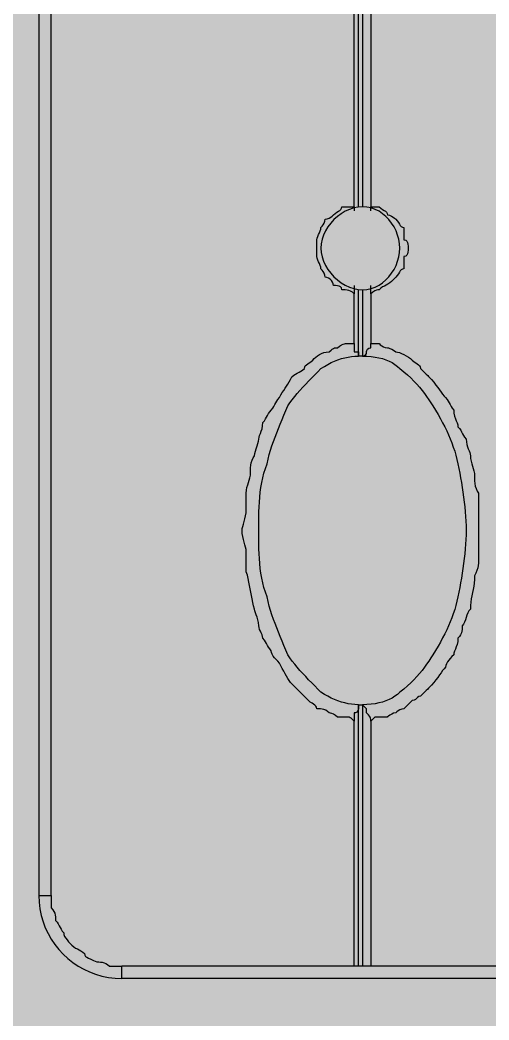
# Model space of a CAD drawing. Header units: millimetres. Extents: x 0 to 966, y -664 to 90.
# Drawn here: x 48.92 to 58.9, y -235.47 to -214.21 of the extents above; entities that cross this region are included whole.
import ezdxf

# ---------------------------------------------------------------- set-up
doc = ezdxf.new("R2010")
doc.units = ezdxf.units.MM
for name, color, linetype in [('HDL_BODY', 7, 'Continuous'), ('HDL_COLOUR', 7, 'Continuous'), ('HDL_DETAIL', 7, 'Continuous'), ('HDL_PRINT', 7, 'Continuous')]:
    doc.layers.add(name, color=color, linetype=linetype)

# ---------------------------------------------------------------- blocks, each defined once
blk = doc.blocks.new('M_R4.10.1_FRONT')
at = {"layer": 'HDL_BODY', "true_color": 0x202126}
blk.add_hatch(color=250, dxfattribs=at).paths.add_polyline_path([(0, 0), (72, 0), (72, 90), (0, 90)])
at = {"layer": 'HDL_BODY', "true_color": 0x2a2a30}
blk.add_hatch(color=250, dxfattribs=at).paths.add_polyline_path([(0.4, 20.52), (71.6, 20.52), (71.6, 68.31), (0.4, 68.31)])
at = {"layer": 'HDL_COLOUR', "true_color": 0x3d4a3a}
blk.add_hatch(color=79, dxfattribs=at).paths.add_polyline_path([(56.207, 40.059), (56.3, 40.066), (56.39, 40.085), (56.475, 40.115), (56.557, 40.157), (56.633, 40.208), (56.704, 40.267), (56.768, 40.335), (56.826, 40.409), (56.877, 40.489), (56.919, 40.574), (56.953, 40.663), (56.978, 40.755), (56.994, 40.848), (56.999, 40.943), (56.994, 41.038), (56.978, 41.131), (56.953, 41.222), (56.919, 41.311), (56.877, 41.396), (56.826, 41.475), (56.768, 41.549), (56.704, 41.617), (56.633, 41.676), (56.557, 41.727), (56.475, 41.768), (56.39, 41.799), (56.3, 41.818), (56.207, 41.825), (56.112, 41.818), (56.018, 41.799), (55.926, 41.768), (55.838, 41.727), (55.753, 41.676), (55.673, 41.617), (55.598, 41.549), (55.531, 41.475), (55.471, 41.396), (55.42, 41.311), (55.379, 41.222), (55.348, 41.131), (55.329, 41.038), (55.322, 40.943), (55.329, 40.848), (55.348, 40.755), (55.379, 40.663), (55.42, 40.574), (55.471, 40.489), (55.531, 40.409), (55.598, 40.335), (55.673, 40.267), (55.753, 40.208), (55.838, 40.157), (55.926, 40.115), (56.018, 40.085), (56.112, 40.066), (56.207, 40.059)])
at = {"layer": 'HDL_COLOUR', "true_color": 0x97a4b5}
blk.add_hatch(color=253, dxfattribs=at).paths.add_polyline_path([(58.405, 34.92), (58.386, 35.403), (58.329, 35.878), (58.236, 36.336), (58.107, 36.77), (57.945, 37.172), (57.753, 37.536), (57.534, 37.855), (57.292, 38.124), (57.031, 38.338), (56.756, 38.494), (56.47, 38.588), (56.18, 38.62), (55.89, 38.588), (55.604, 38.494), (55.329, 38.338), (55.068, 38.124), (54.826, 37.855), (54.607, 37.536), (54.415, 37.172), (54.253, 36.77), (54.124, 36.336), (54.031, 35.878), (53.974, 35.403), (53.955, 34.92), (53.974, 34.437), (54.031, 33.962), (54.124, 33.504), (54.253, 33.07), (54.415, 32.668), (54.607, 32.304), (54.826, 31.985), (55.068, 31.716), (55.329, 31.502), (55.604, 31.346), (55.89, 31.252), (56.18, 31.22), (56.47, 31.252), (56.756, 31.346), (57.031, 31.502), (57.292, 31.716), (57.534, 31.985), (57.753, 32.304), (57.945, 32.668), (58.107, 33.07), (58.236, 33.504), (58.329, 33.962), (58.386, 34.437)])
at = {"layer": 'HDL_PRINT', "true_color": 0xdee1e9}
for points in [[(53.029, 45.619), (52.95, 45.619), (52.871, 45.618), (52.793, 45.616), (52.717, 45.613), (52.643, 45.608), (52.572, 45.6), (52.504, 45.588), (52.439, 45.573), (52.379, 45.554), (52.324, 45.529), (52.386, 45.533), (52.442, 45.543), (52.494, 45.558), (52.544, 45.574), (52.594, 45.591), (52.646, 45.605), (52.702, 45.615), (52.764, 45.619), (52.931, 45.613), (53.094, 45.595), (53.253, 45.566), (53.408, 45.527), (53.558, 45.477), (53.702, 45.416), (53.841, 45.347), (53.974, 45.268), (54.1, 45.18), (54.219, 45.083), (54.331, 44.979), (54.436, 44.867), (54.532, 44.747), (54.62, 44.621), (54.699, 44.489), (54.769, 44.35), (54.829, 44.205), (54.879, 44.056), (54.919, 43.901), (54.948, 43.742), (54.965, 43.579), (54.971, 43.412), (54.965, 43.257), (54.948, 43.104), (54.919, 42.955), (54.879, 42.809), (54.829, 42.667), (54.769, 42.529), (54.699, 42.397), (54.62, 42.269), (54.532, 42.148), (54.436, 42.032), (54.331, 41.923), (54.219, 41.822), (54.1, 41.728), (53.974, 41.642), (53.841, 41.564), (53.702, 41.495), (53.558, 41.436), (53.408, 41.386), (53.253, 41.347), (53.094, 41.318), (52.931, 41.301), (52.764, 41.295), (52.627, 41.299), (52.492, 41.312), (52.361, 41.333), (52.233, 41.363), (52.108, 41.4), (51.987, 41.445), (51.871, 41.497), (51.758, 41.557), (51.649, 41.623), (51.544, 41.696), (51.444, 41.776), (51.349, 41.862), (51.258, 41.953), (51.172, 42.051), (51.092, 42.154), (51.016, 42.262), (50.946, 42.376), (50.882, 42.494), (50.823, 42.617), (50.879, 42.486), (50.942, 42.358), (51.011, 42.234), (51.087, 42.113), (51.168, 41.997), (51.255, 41.885), (51.349, 41.779), (51.447, 41.677), (51.552, 41.582), (51.662, 41.493), (51.777, 41.41), (51.897, 41.335), (52.022, 41.266), (52.152, 41.206), (52.287, 41.154), (52.427, 41.11), (52.571, 41.076), (52.72, 41.05), (52.873, 41.035), (53.029, 41.03), (53.189, 41.036), (53.345, 41.053), (53.498, 41.082), (53.647, 41.121), (53.791, 41.171), (53.93, 41.23), (54.064, 41.299), (54.193, 41.377), (54.316, 41.464), (54.433, 41.558), (54.544, 41.66), (54.647, 41.77), (54.744, 41.886), (54.832, 42.009), (54.913, 42.137), (54.986, 42.271), (55.05, 42.41), (55.106, 42.554), (55.152, 42.702), (55.188, 42.853), (55.215, 43.008), (55.231, 43.166), (55.236, 43.326), (55.231, 43.496), (55.215, 43.662), (55.188, 43.824), (55.152, 43.98), (55.106, 44.132), (55.05, 44.278), (54.986, 44.418), (54.913, 44.552), (54.832, 44.679), (54.744, 44.8), (54.647, 44.914), (54.544, 45.02), (54.433, 45.119), (54.316, 45.21), (54.193, 45.293), (54.064, 45.366), (53.93, 45.432), (53.791, 45.488), (53.647, 45.534), (53.498, 45.571), (53.345, 45.597), (53.189, 45.613), (53.029, 45.619)], [(60.001, 45.619), (59.924, 45.619), (59.851, 45.618), (59.781, 45.616), (59.713, 45.613), (59.647, 45.608), (59.58, 45.6), (59.513, 45.588), (59.444, 45.573), (59.371, 45.554), (59.295, 45.529), (59.354, 45.533), (59.412, 45.541), (59.471, 45.553), (59.529, 45.567), (59.588, 45.582), (59.646, 45.596), (59.705, 45.608), (59.764, 45.616), (59.822, 45.619), (59.978, 45.613), (60.13, 45.595), (60.28, 45.566), (60.426, 45.527), (60.568, 45.477), (60.706, 45.416), (60.839, 45.347), (60.966, 45.268), (61.088, 45.18), (61.203, 45.083), (61.312, 44.979), (61.413, 44.867), (61.507, 44.747), (61.593, 44.621), (61.671, 44.489), (61.739, 44.35), (61.799, 44.205), (61.848, 44.056), (61.887, 43.901), (61.916, 43.742), (61.933, 43.579), (61.939, 43.412), (61.933, 43.257), (61.916, 43.104), (61.887, 42.955), (61.848, 42.809), (61.799, 42.667), (61.739, 42.529), (61.671, 42.397), (61.593, 42.269), (61.507, 42.148), (61.413, 42.032), (61.312, 41.923), (61.203, 41.822), (61.088, 41.728), (60.966, 41.642), (60.839, 41.564), (60.706, 41.495), (60.568, 41.436), (60.426, 41.386), (60.28, 41.347), (60.13, 41.318), (59.978, 41.301), (59.822, 41.295), (59.684, 41.299), (59.547, 41.312), (59.413, 41.333), (59.281, 41.363), (59.152, 41.4), (59.027, 41.445), (58.905, 41.497), (58.788, 41.557), (58.675, 41.623), (58.567, 41.696), (58.464, 41.776), (58.367, 41.862), (58.276, 41.953), (58.192, 42.051), (58.114, 42.154), (58.044, 42.262), (57.981, 42.376), (57.927, 42.494), (57.881, 42.617), (57.925, 42.486), (57.978, 42.358), (58.04, 42.234), (58.11, 42.113), (58.187, 41.997), (58.272, 41.885), (58.364, 41.779), (58.462, 41.677), (58.566, 41.582), (58.676, 41.493), (58.791, 41.41), (58.911, 41.335), (59.036, 41.266), (59.165, 41.206), (59.297, 41.154), (59.433, 41.11), (59.572, 41.076), (59.713, 41.05), (59.856, 41.035), (60.001, 41.03), (60.161, 41.036), (60.318, 41.053), (60.472, 41.082), (60.624, 41.121), (60.771, 41.171), (60.915, 41.23), (61.053, 41.299), (61.187, 41.377), (61.316, 41.464), (61.438, 41.558), (61.554, 41.66), (61.663, 41.77), (61.765, 41.886), (61.86, 42.009), (61.946, 42.137), (62.024, 42.271), (62.093, 42.41), (62.153, 42.554), (62.202, 42.702), (62.242, 42.853), (62.27, 43.008), (62.288, 43.166), (62.294, 43.326), (62.288, 43.496), (62.27, 43.662), (62.242, 43.824), (62.202, 43.98), (62.153, 44.132), (62.093, 44.278), (62.024, 44.418), (61.946, 44.552), (61.86, 44.679), (61.765, 44.8), (61.663, 44.914), (61.554, 45.02), (61.438, 45.119), (61.316, 45.21), (61.187, 45.293), (61.053, 45.366), (60.915, 45.432), (60.771, 45.488), (60.624, 45.534), (60.472, 45.571), (60.318, 45.597), (60.161, 45.613), (60.001, 45.619)], [(53.735, 43.061), (54, 43.061), (53.995, 42.981), (53.981, 42.903), (53.958, 42.827), (53.927, 42.754), (53.89, 42.685), (53.848, 42.622), (53.801, 42.564), (53.751, 42.515), (53.699, 42.473), (53.646, 42.441), (53.615, 42.394), (53.574, 42.356), (53.525, 42.326), (53.468, 42.304), (53.405, 42.288), (53.336, 42.277), (53.263, 42.27), (53.187, 42.267), (53.109, 42.266), (53.029, 42.266), (52.968, 42.266), (52.901, 42.267), (52.831, 42.269), (52.758, 42.273), (52.684, 42.281), (52.611, 42.292), (52.54, 42.308), (52.473, 42.328), (52.41, 42.355), (52.378, 42.41), (52.341, 42.461), (52.3, 42.508), (52.257, 42.552), (52.214, 42.596), (52.17, 42.641), (52.129, 42.688), (52.091, 42.739), (52.059, 42.796), (52.034, 42.873), (52.015, 42.945), (52, 43.015), (51.989, 43.082), (51.981, 43.149), (51.975, 43.215), (51.972, 43.282), (51.97, 43.352), (51.969, 43.424), (51.969, 43.501), (51.97, 43.557), (51.971, 43.616), (51.974, 43.679), (51.981, 43.744), (51.992, 43.81), (52.008, 43.876), (52.031, 43.94), (52.061, 44.003), (52.1, 44.063), (52.148, 44.118), (52.177, 44.174), (52.207, 44.224), (52.238, 44.271), (52.272, 44.316), (52.309, 44.36), (52.349, 44.405), (52.394, 44.452), (52.444, 44.503), (52.499, 44.559), (52.558, 44.585), (52.618, 44.606), (52.679, 44.621), (52.743, 44.633), (52.809, 44.64), (52.879, 44.645), (52.953, 44.647), (53.031, 44.648), (53.116, 44.648), (53.175, 44.645), (53.235, 44.636), (53.294, 44.622), (53.353, 44.603), (53.411, 44.581), (53.47, 44.556), (53.529, 44.529), (53.587, 44.501), (53.646, 44.472), (53.697, 44.443), (53.743, 44.408), (53.784, 44.368), (53.822, 44.323), (53.857, 44.273), (53.888, 44.218), (53.918, 44.157), (53.946, 44.091), (53.973, 44.019), (54, 43.942), (53.735, 43.942), (53.702, 43.979), (53.669, 44.023), (53.636, 44.07), (53.603, 44.119), (53.57, 44.168), (53.537, 44.215), (53.504, 44.257), (53.47, 44.294), (53.433, 44.323), (53.388, 44.345), (53.338, 44.361), (53.282, 44.372), (53.223, 44.378), (53.16, 44.382), (53.095, 44.383), (53.029, 44.383), (52.967, 44.383), (52.911, 44.382), (52.859, 44.378), (52.809, 44.372), (52.759, 44.361), (52.707, 44.345), (52.651, 44.323), (52.589, 44.294), (52.555, 44.257), (52.522, 44.215), (52.488, 44.168), (52.455, 44.119), (52.422, 44.07), (52.389, 44.023), (52.356, 43.979), (52.324, 43.942), (52.324, 43.876), (52.324, 43.811), (52.324, 43.748), (52.324, 43.688), (52.324, 43.633), (52.324, 43.582), (52.324, 43.538), (52.324, 43.501), (52.324, 43.416), (52.325, 43.338), (52.327, 43.266), (52.331, 43.201), (52.339, 43.142), (52.349, 43.09), (52.364, 43.044), (52.384, 43.004), (52.41, 42.971), (52.414, 42.909), (52.427, 42.854), (52.448, 42.806), (52.477, 42.762), (52.514, 42.722), (52.56, 42.685), (52.613, 42.651), (52.675, 42.617), (52.718, 42.585), (52.769, 42.562), (52.824, 42.547), (52.881, 42.537), (52.936, 42.533), (52.986, 42.531), (53.029, 42.531), (53.095, 42.531), (53.16, 42.532), (53.223, 42.535), (53.282, 42.541), (53.338, 42.552), (53.388, 42.567), (53.433, 42.589), (53.47, 42.617), (53.523, 42.65), (53.564, 42.688), (53.597, 42.732), (53.624, 42.78), (53.646, 42.832), (53.666, 42.886), (53.686, 42.943), (53.708, 43.001), (53.735, 43.061)]]:
    blk.add_hatch(color=254, dxfattribs=at).paths.add_polyline_path(points)
at = {"layer": 'HDL_DETAIL', "color": 251, "true_color": 0x52555c}
for points in [[(49.322, 62.736), (49.322, 27.177)], [(49.587, 27.177), (49.587, 62.736)], [(56.118, 41.825), (56.118, 46.235)], [(56.207, 46.235), (56.207, 41.825)], [(56.028, 41.825), (56.028, 45.97)], [(56.383, 45.97), (56.383, 41.825)], [(55.236, 40.943), (55.236, 40.995), (55.236, 41.043), (55.236, 41.082), (55.236, 41.109), (55.236, 41.119), (55.241, 41.156), (55.253, 41.194), (55.27, 41.232), (55.288, 41.269), (55.305, 41.308), (55.318, 41.346), (55.322, 41.384), (55.329, 41.391), (55.346, 41.41), (55.367, 41.438), (55.389, 41.475), (55.405, 41.516), (55.412, 41.56), (55.455, 41.566), (55.496, 41.583), (55.532, 41.604), (55.561, 41.626), (55.58, 41.643), (55.588, 41.649), (55.625, 41.681), (55.661, 41.706), (55.694, 41.726), (55.722, 41.745), (55.744, 41.766), (55.758, 41.792), (55.763, 41.825), (55.808, 41.825), (55.852, 41.825), (55.897, 41.825), (55.941, 41.825), (55.985, 41.825), (56.028, 41.825)], [(56.028, 41.825), (56.028, 41.825), (56.028, 41.736)], [(56.383, 41.825), (56.434, 41.825), (56.482, 41.825), (56.521, 41.825), (56.548, 41.825), (56.558, 41.825), (56.596, 41.792), (56.632, 41.766), (56.665, 41.745), (56.693, 41.726), (56.715, 41.706), (56.729, 41.681), (56.734, 41.649), (56.778, 41.643), (56.82, 41.626), (56.857, 41.604), (56.886, 41.583), (56.906, 41.566), (56.913, 41.56), (56.945, 41.522), (56.97, 41.486), (56.99, 41.453), (57.009, 41.425), (57.03, 41.403), (57.055, 41.389), (57.088, 41.384), (57.088, 41.339), (57.088, 41.295), (57.088, 41.25), (57.088, 41.206), (57.088, 41.162), (57.088, 41.119), (57.125, 41.112), (57.149, 41.093), (57.164, 41.064), (57.172, 41.027), (57.174, 40.986), (57.175, 40.943)], [(56.383, 41.736), (56.383, 41.825)], [(56.028, 39.973), (55.991, 40.005), (55.954, 40.027), (55.916, 40.043), (55.878, 40.052), (55.84, 40.057), (55.801, 40.059), (55.763, 40.059), (55.756, 40.097), (55.738, 40.122), (55.709, 40.137), (55.673, 40.145), (55.632, 40.148), (55.588, 40.148), (55.582, 40.185), (55.568, 40.221), (55.546, 40.254), (55.517, 40.282), (55.484, 40.304), (55.449, 40.319), (55.412, 40.324), (55.405, 40.368), (55.389, 40.409), (55.367, 40.445), (55.346, 40.474), (55.329, 40.493), (55.322, 40.5), (55.318, 40.538), (55.305, 40.576), (55.288, 40.614), (55.27, 40.652), (55.253, 40.69), (55.241, 40.728), (55.236, 40.765), (55.236, 40.775), (55.236, 40.802), (55.236, 40.842), (55.236, 40.89), (55.236, 40.943)], [(57.175, 40.943), (57.174, 40.899), (57.172, 40.857), (57.164, 40.821), (57.149, 40.791), (57.125, 40.772), (57.088, 40.765), (57.088, 40.721), (57.088, 40.677), (57.088, 40.633), (57.088, 40.589), (57.088, 40.544), (57.088, 40.5), (57.055, 40.495), (57.03, 40.48), (57.009, 40.459), (56.99, 40.431), (56.97, 40.398), (56.945, 40.362), (56.913, 40.324), (56.823, 40.235), (56.785, 40.202), (56.747, 40.178), (56.71, 40.157), (56.672, 40.138), (56.634, 40.118), (56.596, 40.092), (56.558, 40.059), (56.551, 40.059), (56.532, 40.056), (56.503, 40.048), (56.467, 40.033), (56.426, 40.009), (56.383, 39.973)], [(56.028, 40.148), (56.028, 40.059), (56.028, 39.973)], [(56.118, 38.647), (56.118, 40.059)], [(56.207, 40.059), (56.207, 38.647)], [(56.383, 39.973), (56.383, 40.059), (56.383, 40.148)], [(56.028, 38.912), (56.028, 39.973)], [(56.383, 39.973), (56.383, 38.912)], [(56.028, 30.884), (55.991, 30.92), (55.964, 30.945), (55.942, 30.959), (55.919, 30.967), (55.891, 30.97), (55.853, 30.97), (55.808, 30.97), (55.777, 30.97), (55.75, 30.97), (55.72, 30.97), (55.677, 30.97), (55.633, 31.008), (55.591, 31.033), (55.554, 31.048), (55.525, 31.056), (55.505, 31.059), (55.498, 31.06), (55.461, 31.093), (55.424, 31.116), (55.386, 31.132), (55.348, 31.142), (55.311, 31.147), (55.273, 31.149), (55.236, 31.149), (55.231, 31.181), (55.216, 31.206), (55.194, 31.226), (55.165, 31.245), (55.132, 31.266), (55.095, 31.291), (55.057, 31.325), (55.051, 31.332), (55.032, 31.351), (55.003, 31.38), (54.967, 31.416), (54.926, 31.457), (54.882, 31.5), (54.875, 31.507), (54.855, 31.527), (54.826, 31.556), (54.79, 31.592), (54.749, 31.633), (54.706, 31.676), (54.676, 31.709), (54.647, 31.747), (54.617, 31.791), (54.588, 31.839), (54.559, 31.891), (54.53, 31.945), (54.5, 32.002), (54.471, 32.06), (54.441, 32.12), (54.403, 32.157), (54.367, 32.194), (54.334, 32.232), (54.306, 32.27), (54.285, 32.307), (54.27, 32.345), (54.265, 32.382), (54.232, 32.42), (54.206, 32.458), (54.186, 32.496), (54.166, 32.534), (54.146, 32.572), (54.12, 32.61), (54.087, 32.647), (54.082, 32.685), (54.07, 32.723), (54.053, 32.761), (54.034, 32.799), (54.017, 32.837), (54.005, 32.875), (54, 32.912), (53.995, 32.982), (53.983, 33.043), (53.965, 33.097), (53.946, 33.145), (53.929, 33.188), (53.916, 33.228), (53.911, 33.266), (53.889, 33.338), (53.871, 33.411), (53.856, 33.483), (53.843, 33.555), (53.83, 33.627), (53.818, 33.699), (53.806, 33.771), (53.792, 33.843), (53.776, 33.915), (53.758, 33.987), (53.735, 34.058), (53.735, 34.096), (53.735, 34.14), (53.735, 34.191), (53.735, 34.247), (53.735, 34.307), (53.735, 34.37), (53.735, 34.435), (53.735, 34.502), (53.731, 34.538), (53.721, 34.582), (53.707, 34.632), (53.691, 34.688), (53.674, 34.748), (53.66, 34.811), (53.65, 34.876), (53.646, 34.943), (53.65, 34.979), (53.66, 35.023), (53.674, 35.074), (53.691, 35.13), (53.707, 35.19), (53.721, 35.253), (53.731, 35.318), (53.735, 35.384), (53.735, 35.426), (53.735, 35.476), (53.735, 35.531), (53.735, 35.588), (53.735, 35.643), (53.735, 35.693), (53.735, 35.735), (53.739, 35.798), (53.749, 35.855), (53.764, 35.907), (53.78, 35.957), (53.796, 36.007), (53.811, 36.059), (53.821, 36.116), (53.825, 36.179), (53.825, 36.221), (53.827, 36.27), (53.831, 36.325), (53.841, 36.381), (53.856, 36.436), (53.879, 36.487), (53.911, 36.53), (53.916, 36.573), (53.929, 36.624), (53.946, 36.679), (53.965, 36.736), (53.983, 36.791), (53.995, 36.841), (54, 36.884), (54.005, 36.922), (54.017, 36.961), (54.034, 37.004), (54.053, 37.051), (54.07, 37.104), (54.082, 37.166), (54.087, 37.236), (54.12, 37.274), (54.146, 37.312), (54.166, 37.35), (54.186, 37.387), (54.206, 37.425), (54.232, 37.463), (54.265, 37.501), (54.298, 37.539), (54.322, 37.577), (54.343, 37.615), (54.362, 37.652), (54.382, 37.69), (54.408, 37.728), (54.441, 37.766), (54.471, 37.822), (54.5, 37.872), (54.53, 37.919), (54.559, 37.964), (54.588, 38.008), (54.617, 38.053), (54.647, 38.1), (54.676, 38.151), (54.706, 38.207), (54.743, 38.24), (54.781, 38.265), (54.818, 38.286), (54.856, 38.305), (54.895, 38.325), (54.933, 38.35), (54.971, 38.382), (54.976, 38.416), (54.99, 38.441), (55.012, 38.462), (55.04, 38.481), (55.073, 38.502), (55.109, 38.528), (55.147, 38.561), (55.18, 38.593), (55.215, 38.625), (55.251, 38.655), (55.29, 38.681), (55.333, 38.704), (55.382, 38.721), (55.436, 38.733), (55.498, 38.737), (55.536, 38.773), (55.564, 38.797), (55.588, 38.812), (55.611, 38.82), (55.639, 38.823), (55.677, 38.823), (55.72, 38.861), (55.761, 38.886), (55.797, 38.901), (55.826, 38.909), (55.846, 38.912), (55.853, 38.912), (55.897, 38.912), (55.928, 38.912), (55.955, 38.912), (55.985, 38.912), (56.028, 38.912)], [(56.028, 38.912), (56.028, 38.823), (56.028, 38.737), (56.118, 38.737), (56.118, 38.647)], [(56.207, 38.647), (56.249, 38.657), (56.275, 38.679), (56.288, 38.705), (56.293, 38.727), (56.293, 38.737), (56.294, 38.746), (56.299, 38.767), (56.313, 38.793), (56.339, 38.814), (56.383, 38.823), (56.383, 38.912)], [(56.383, 38.912), (56.425, 38.912), (56.456, 38.912), (56.483, 38.912), (56.514, 38.912), (56.558, 38.912), (56.565, 38.906), (56.585, 38.889), (56.614, 38.868), (56.65, 38.846), (56.691, 38.83), (56.734, 38.823), (56.741, 38.823), (56.76, 38.82), (56.79, 38.812), (56.827, 38.797), (56.868, 38.773), (56.913, 38.737), (56.949, 38.733), (56.991, 38.721), (57.038, 38.704), (57.087, 38.681), (57.136, 38.655), (57.184, 38.625), (57.227, 38.593), (57.264, 38.561), (57.302, 38.528), (57.338, 38.502), (57.371, 38.481), (57.399, 38.462), (57.421, 38.441), (57.435, 38.416), (57.44, 38.382), (57.484, 38.339), (57.526, 38.298), (57.563, 38.262), (57.592, 38.233), (57.611, 38.214), (57.618, 38.207), (57.674, 38.148), (57.723, 38.09), (57.768, 38.033), (57.808, 37.979), (57.844, 37.927), (57.878, 37.88), (57.91, 37.836), (57.94, 37.798), (57.97, 37.766), (58.003, 37.728), (58.029, 37.69), (58.049, 37.652), (58.068, 37.615), (58.089, 37.577), (58.113, 37.539), (58.146, 37.501), (58.15, 37.431), (58.163, 37.369), (58.181, 37.316), (58.2, 37.268), (58.217, 37.225), (58.23, 37.185), (58.235, 37.146), (58.268, 37.109), (58.294, 37.072), (58.314, 37.034), (58.333, 36.997), (58.354, 36.959), (58.378, 36.922), (58.411, 36.884), (58.414, 36.822), (58.425, 36.766), (58.439, 36.717), (58.455, 36.674), (58.472, 36.634), (58.486, 36.598), (58.496, 36.564), (58.5, 36.53), (58.504, 36.468), (58.514, 36.412), (58.528, 36.36), (58.545, 36.31), (58.561, 36.26), (58.575, 36.208), (58.585, 36.151), (58.589, 36.089), (58.589, 36.046), (58.591, 35.996), (58.596, 35.94), (58.605, 35.884), (58.621, 35.829), (58.644, 35.778), (58.676, 35.735), (58.676, 35.673), (58.676, 35.617), (58.676, 35.565), (58.676, 35.515), (58.676, 35.465), (58.676, 35.412), (58.676, 35.356), (58.676, 35.294), (58.676, 35.232), (58.676, 35.176), (58.676, 35.124), (58.676, 35.074), (58.676, 35.024), (58.676, 34.972), (58.676, 34.916), (58.676, 34.853), (58.676, 34.791), (58.676, 34.735), (58.676, 34.683), (58.676, 34.633), (58.676, 34.583), (58.676, 34.531), (58.676, 34.475), (58.676, 34.413), (58.675, 34.351), (58.674, 34.294), (58.671, 34.242), (58.665, 34.192), (58.655, 34.142), (58.639, 34.09), (58.618, 34.034), (58.589, 33.972), (58.587, 33.895), (58.58, 33.822), (58.57, 33.753), (58.558, 33.685), (58.545, 33.619), (58.531, 33.553), (58.519, 33.485), (58.509, 33.416), (58.502, 33.343), (58.5, 33.266), (58.47, 33.229), (58.447, 33.186), (58.428, 33.138), (58.411, 33.089), (58.394, 33.04), (58.376, 32.992), (58.353, 32.949), (58.324, 32.912), (58.324, 32.875), (58.322, 32.837), (58.317, 32.799), (58.308, 32.761), (58.292, 32.723), (58.268, 32.685), (58.235, 32.647), (58.23, 32.577), (58.217, 32.515), (58.2, 32.462), (58.181, 32.415), (58.163, 32.372), (58.15, 32.333), (58.146, 32.295), (58.109, 32.257), (58.073, 32.219), (58.04, 32.182), (58.012, 32.144), (57.99, 32.106), (57.975, 32.068), (57.97, 32.03), (57.94, 31.997), (57.91, 31.959), (57.878, 31.915), (57.844, 31.868), (57.808, 31.816), (57.768, 31.762), (57.723, 31.706), (57.674, 31.648), (57.618, 31.59), (57.611, 31.583), (57.592, 31.563), (57.563, 31.534), (57.526, 31.498), (57.484, 31.457), (57.44, 31.414), (57.403, 31.407), (57.376, 31.391), (57.353, 31.369), (57.33, 31.348), (57.302, 31.331), (57.264, 31.325), (57.226, 31.287), (57.198, 31.259), (57.175, 31.236), (57.152, 31.213), (57.125, 31.186), (57.088, 31.149), (57.044, 31.142), (57.003, 31.126), (56.967, 31.104), (56.938, 31.083), (56.919, 31.066), (56.913, 31.06), (56.868, 31.053), (56.827, 31.036), (56.79, 31.015), (56.76, 30.993), (56.741, 30.977), (56.734, 30.97), (56.691, 30.97), (56.647, 30.97), (56.603, 30.97), (56.558, 30.97), (56.514, 30.97), (56.469, 30.97), (56.383, 30.884)], [(56.118, 31.235), (56.045, 31.237), (55.973, 31.244), (55.901, 31.255), (55.828, 31.271), (55.756, 31.29), (55.684, 31.314), (55.612, 31.343), (55.539, 31.376), (55.467, 31.413), (55.395, 31.455), (55.322, 31.5), (55.256, 31.567), (55.19, 31.633), (55.125, 31.699), (55.061, 31.765), (54.998, 31.832), (54.936, 31.898), (54.876, 31.964), (54.819, 32.03), (54.764, 32.097), (54.712, 32.163), (54.662, 32.229), (54.617, 32.295), (54.576, 32.396), (54.536, 32.493), (54.496, 32.588), (54.457, 32.682), (54.419, 32.775), (54.382, 32.866), (54.346, 32.958), (54.312, 33.05), (54.28, 33.143), (54.251, 33.237), (54.223, 33.332), (54.198, 33.43), (54.176, 33.531), (54.141, 33.627), (54.111, 33.725), (54.086, 33.825), (54.064, 33.927), (54.047, 34.03), (54.033, 34.133), (54.022, 34.237), (54.014, 34.341), (54.008, 34.445), (54.004, 34.547), (54.002, 34.649), (54.001, 34.749), (54, 34.847), (54, 34.943), (54, 35.039), (54.001, 35.137), (54.002, 35.237), (54.004, 35.338), (54.008, 35.441), (54.014, 35.545), (54.022, 35.649), (54.033, 35.753), (54.047, 35.856), (54.064, 35.959), (54.086, 36.06), (54.111, 36.161), (54.141, 36.259), (54.176, 36.354), (54.198, 36.455), (54.223, 36.552), (54.251, 36.647), (54.28, 36.741), (54.312, 36.834), (54.346, 36.925), (54.382, 37.017), (54.419, 37.109), (54.457, 37.202), (54.496, 37.296), (54.536, 37.391), (54.576, 37.489), (54.617, 37.59), (54.662, 37.656), (54.712, 37.721), (54.764, 37.787), (54.819, 37.853), (54.876, 37.919), (54.936, 37.985), (54.998, 38.051), (55.061, 38.117), (55.125, 38.184), (55.19, 38.25), (55.256, 38.316), (55.322, 38.382), (55.395, 38.429), (55.467, 38.471), (55.539, 38.508), (55.612, 38.541), (55.684, 38.569), (55.756, 38.593), (55.828, 38.613), (55.901, 38.628), (55.973, 38.639), (56.045, 38.645), (56.118, 38.647)], [(56.207, 38.647), (56.118, 38.647)], [(56.207, 38.647), (56.301, 38.645), (56.39, 38.639), (56.475, 38.628), (56.556, 38.613), (56.632, 38.593), (56.704, 38.569), (56.772, 38.541), (56.835, 38.508), (56.894, 38.471), (56.949, 38.429), (56.999, 38.382), (57.084, 38.316), (57.162, 38.25), (57.234, 38.184), (57.3, 38.117), (57.362, 38.051), (57.419, 37.985), (57.472, 37.919), (57.522, 37.853), (57.57, 37.787), (57.616, 37.721), (57.661, 37.656), (57.705, 37.59), (57.76, 37.496), (57.813, 37.405), (57.863, 37.316), (57.91, 37.228), (57.955, 37.142), (57.997, 37.056), (58.036, 36.971), (58.072, 36.886), (58.106, 36.801), (58.137, 36.714), (58.166, 36.627), (58.191, 36.538), (58.214, 36.448), (58.235, 36.354), (58.254, 36.259), (58.273, 36.161), (58.291, 36.06), (58.309, 35.959), (58.326, 35.856), (58.342, 35.753), (58.356, 35.649), (58.37, 35.545), (58.381, 35.441), (58.391, 35.338), (58.399, 35.237), (58.406, 35.137), (58.409, 35.039), (58.411, 34.943), (58.409, 34.847), (58.406, 34.749), (58.399, 34.649), (58.391, 34.547), (58.381, 34.445), (58.37, 34.341), (58.356, 34.237), (58.342, 34.133), (58.326, 34.03), (58.309, 33.927), (58.291, 33.825), (58.273, 33.725), (58.254, 33.627), (58.235, 33.531), (58.214, 33.437), (58.191, 33.346), (58.166, 33.257), (58.137, 33.169), (58.106, 33.083), (58.072, 32.997), (58.036, 32.912), (57.997, 32.827), (57.955, 32.742), (57.91, 32.656), (57.863, 32.568), (57.813, 32.479), (57.76, 32.389), (57.705, 32.295), (57.661, 32.229), (57.616, 32.163), (57.57, 32.097), (57.522, 32.03), (57.472, 31.964), (57.419, 31.898), (57.362, 31.832), (57.3, 31.765), (57.234, 31.699), (57.162, 31.633), (57.084, 31.567), (56.999, 31.5), (56.949, 31.455), (56.894, 31.413), (56.835, 31.376), (56.772, 31.343), (56.704, 31.314), (56.632, 31.29), (56.556, 31.271), (56.475, 31.255), (56.39, 31.244), (56.301, 31.237), (56.207, 31.235)], [(56.118, 31.235), (56.118, 31.149), (56.108, 31.105), (56.086, 31.079), (56.06, 31.065), (56.038, 31.06), (56.028, 31.06), (56.028, 31.015), (56.028, 30.984), (56.028, 30.957), (56.028, 30.927), (56.028, 30.884)], [(56.118, 31.235), (56.207, 31.235)], [(56.118, 25.677), (56.118, 31.235)], [(56.383, 30.884), (56.382, 30.921), (56.379, 30.948), (56.371, 30.971), (56.356, 30.993), (56.331, 31.021), (56.293, 31.06), (56.293, 31.149), (56.207, 31.235)], [(56.207, 31.235), (56.207, 25.677)], [(56.028, 25.677), (56.028, 30.884)], [(56.383, 30.884), (56.383, 25.677)], [(49.322, 27.177), (49.328, 27.033), (49.345, 26.892), (49.374, 26.754), (49.412, 26.621), (49.461, 26.492), (49.52, 26.368), (49.588, 26.249), (49.664, 26.137), (49.749, 26.03), (49.841, 25.931), (49.941, 25.839), (50.047, 25.754), (50.16, 25.678), (50.278, 25.61), (50.402, 25.552), (50.531, 25.503), (50.665, 25.464), (50.803, 25.436), (50.944, 25.418), (51.088, 25.412)], [(49.322, 27.177), (49.587, 27.177)], [(49.587, 27.177), (49.587, 27.089)], [(49.587, 27.089), (49.587, 27.045), (49.587, 27.014), (49.587, 26.987), (49.587, 26.956), (49.587, 26.912), (49.62, 26.875), (49.644, 26.837), (49.66, 26.799), (49.669, 26.761), (49.674, 26.723), (49.676, 26.685), (49.676, 26.648), (49.71, 26.61), (49.735, 26.572), (49.756, 26.534), (49.775, 26.497), (49.795, 26.459), (49.82, 26.421), (49.852, 26.383), (49.857, 26.345), (49.872, 26.307), (49.894, 26.27), (49.922, 26.232), (49.955, 26.194), (49.991, 26.156), (50.028, 26.118), (50.066, 26.085), (50.104, 26.06), (50.142, 26.04), (50.18, 26.021), (50.218, 26), (50.256, 25.975), (50.293, 25.942), (50.298, 25.909), (50.315, 25.884), (50.342, 25.863), (50.38, 25.844), (50.428, 25.823), (50.488, 25.798), (50.558, 25.765), (50.596, 25.765), (50.634, 25.763), (50.672, 25.758), (50.709, 25.749), (50.747, 25.733), (50.785, 25.71), (50.823, 25.677), (50.867, 25.677), (50.911, 25.677), (50.955, 25.677), (50.999, 25.677), (51.043, 25.677), (51.088, 25.677)], [(68.294, 25.677), (51.088, 25.677)], [(51.088, 25.412), (51.088, 25.677)], [(68.294, 25.412), (51.088, 25.412)]]:
    blk.add_lwpolyline(points, dxfattribs=at)
for points in [[(56.207, 40.059), (56.3, 40.066), (56.39, 40.085), (56.475, 40.115), (56.557, 40.157), (56.633, 40.208), (56.704, 40.267), (56.768, 40.335), (56.826, 40.409), (56.877, 40.489), (56.919, 40.574), (56.953, 40.663), (56.978, 40.755), (56.994, 40.848), (56.999, 40.943), (56.994, 41.038), (56.978, 41.131), (56.953, 41.222), (56.919, 41.311), (56.877, 41.396), (56.826, 41.475), (56.768, 41.549), (56.704, 41.617), (56.633, 41.676), (56.557, 41.727), (56.475, 41.768), (56.39, 41.799), (56.3, 41.818), (56.207, 41.825), (56.112, 41.818), (56.018, 41.799), (55.926, 41.768), (55.838, 41.727), (55.753, 41.676), (55.673, 41.617), (55.598, 41.549), (55.531, 41.475), (55.471, 41.396), (55.42, 41.311), (55.379, 41.222), (55.348, 41.131), (55.329, 41.038), (55.322, 40.943), (55.329, 40.848), (55.348, 40.755), (55.379, 40.663), (55.42, 40.574), (55.471, 40.489), (55.531, 40.409), (55.598, 40.335), (55.673, 40.267), (55.753, 40.208), (55.838, 40.157), (55.926, 40.115), (56.018, 40.085), (56.112, 40.066), (56.207, 40.059)], [(56.118, 38.647), (56.118, 38.647)], [(56.207, 38.647), (56.207, 38.647)], [(56.207, 38.647), (56.207, 38.647)], [(56.207, 38.647), (56.207, 38.647)], [(56.118, 31.235), (56.118, 31.235)], [(56.207, 31.235), (56.207, 31.235)], [(56.207, 31.235), (56.207, 31.235)], [(56.207, 31.235), (56.207, 31.235)], [(51.088, 25.412), (51.088, 25.412)]]:
    blk.add_lwpolyline(points, close=True, dxfattribs=at)

msp = doc.modelspace()

# ---------------------------------------------------------------- block references
msp.add_blockref('M_R4.10.1_FRONT', (0, -260))

doc.saveas('drawing.dxf')
